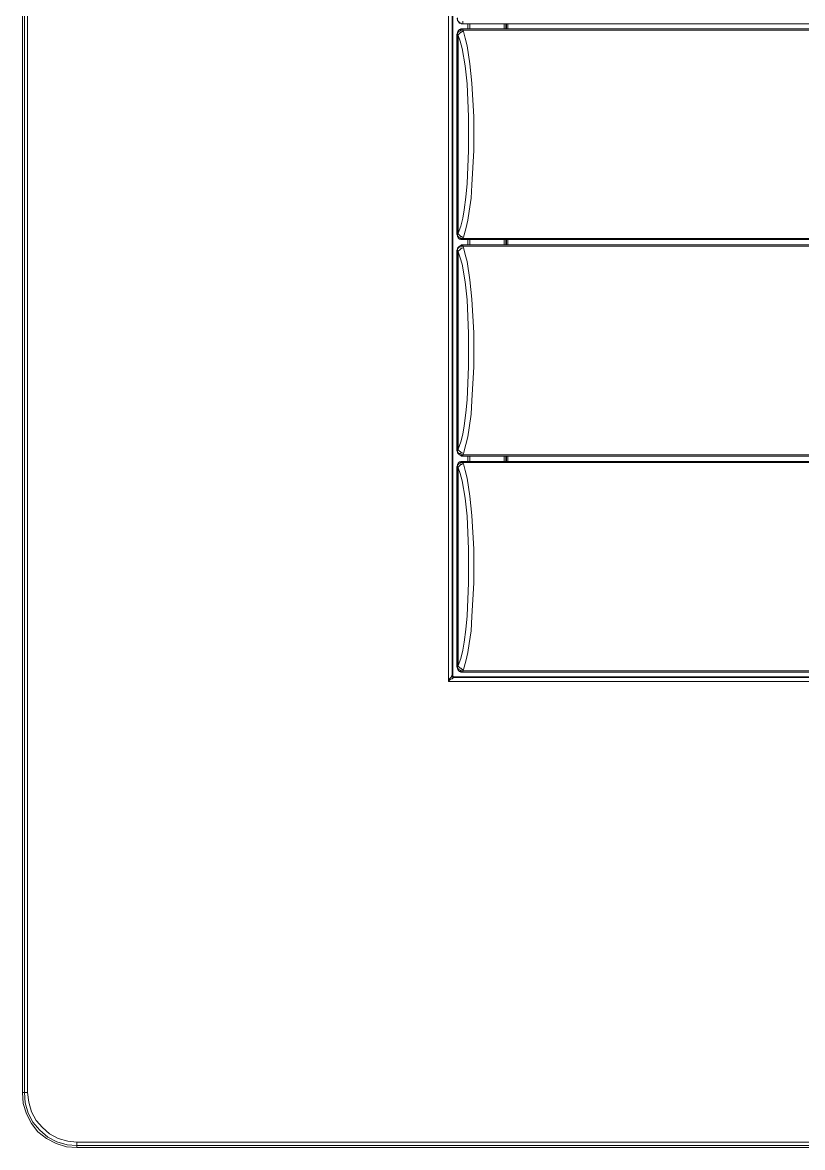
# Model space of a CAD drawing. Header units: centimetres. Extents: x -13.9 to -5.4, y -6.1 to 6.1.
# Drawn here: x -13.88 to -9.62, y -6.12 to 0.02 of the extents above; entities that cross this region are included whole.
import ezdxf

# ---------------------------------------------------------------- set-up
doc = ezdxf.new("R2010")
doc.units = ezdxf.units.CM
doc.header["$MEASUREMENT"] = 0
doc.layers.add('Camada 1', color=7, linetype='Continuous')

msp = doc.modelspace()

# ---------------------------------------------------------------- linework, layer by layer
at = {"layer": 'Camada 1', "color": 251, "lineweight": 9}
for points in [[(-13.87744, 5.81992), (-13.87744, 5.81992), (-13.87744, -5.82269), (-13.87744, -5.82269)], [(-13.86685, -5.82269), (-13.86685, -5.82269), (-13.86685, 5.81992), (-13.86685, 5.81992)], [(-13.84921, 5.81992), (-13.84921, 5.81992), (-13.84921, -5.82269), (-13.84921, -5.82269)], [(-11.55174, -3.57815), (-11.55174, -3.57815), (-11.55174, 3.57187), (-11.55174, 3.57187)], [(-11.53057, 3.54364), (-11.53057, 3.54364), (-11.53057, -3.54639), (-11.53057, -3.54639)], [(-11.52703, -3.54286), (-11.52703, -3.54286), (-11.52703, 3.54011), (-11.52703, 3.54011)], [(-7.76216, 0.01097), (-7.76216, 0.01097), (-11.47338, 0.01097), (-11.47338, 0.01097)], [(-11.47338, 0.01097), (-11.47338, 0.01097), (-11.47338, 0.01097), (-11.47338, 0.01097)], [(-11.47338, 0.01097), (-11.47338, 0.01097), (-7.76216, 0.01097), (-7.76216, 0.01097)], [(-11.44516, -0.01726), (-11.44516, -0.01726), (-11.44516, 0.01097), (-11.44516, 0.01097)], [(-11.43457, 0.01097), (-11.43457, 0.01097), (-11.43457, -0.01726), (-11.43457, -0.01726)], [(-11.43457, 0.01097), (-11.43457, 0.01097), (-11.43457, -0.01726), (-11.43457, -0.01726)], [(-11.2476, -0.01726), (-11.2476, -0.01726), (-11.2476, 0.01097), (-11.2476, 0.01097)], [(-11.23702, 0.01097), (-11.23702, 0.01097), (-11.23702, -0.01726), (-11.23702, -0.01726)], [(-11.23349, -0.01726), (-11.23349, -0.01726), (-11.23349, 0.01097), (-11.23349, 0.01097)], [(-11.22644, 0.01097), (-11.22644, 0.01097), (-11.22644, -0.01726), (-11.22644, -0.01726)], [(-11.5016, -0.04548), (-11.5016, -0.04548), (-11.50513, -0.04548), (-11.50513, -0.04548)], [(-11.50513, -0.04548), (-11.50513, -0.04548), (-11.50513, -1.13909), (-11.50513, -1.13909)], [(-11.49807, -0.05253), (-11.49807, -0.05253), (-11.5016, -0.04548), (-11.5016, -0.04548)], [(-11.5016, -0.04548), (-11.5016, -0.04548), (-11.5016, -0.04548), (-11.5016, -0.04548)], [(-11.5016, -1.13909), (-11.5016, -1.13909), (-11.5016, -0.04548), (-11.5016, -0.04548)], [(-11.49807, -0.05253), (-11.49807, -0.05253), (-11.49807, -1.13203), (-11.49807, -1.13203)], [(-11.47338, -0.01726), (-11.47338, -0.01726), (-7.76216, -0.01726), (-7.76216, -0.01726)], [(-11.47338, -0.01726), (-11.47338, -0.01726), (-11.47338, -0.01726), (-11.47338, -0.01726)], [(-11.47338, -0.01726), (-11.47338, -0.01726), (-11.47338, -0.01726), (-11.47338, -0.01726)], [(-7.76216, -0.01726), (-7.76216, -0.01726), (-11.47338, -0.01726), (-11.47338, -0.01726)], [(-11.47338, -0.02431), (-11.47338, -0.02431), (-11.46985, -0.03137), (-11.46985, -0.03137)], [(-7.76216, -0.02431), (-7.76216, -0.02431), (-11.47338, -0.02431), (-11.47338, -0.02431)], [(-11.50513, -1.13909), (-11.50513, -1.13909), (-11.5016, -1.13909), (-11.5016, -1.13909)], [(-11.5016, -1.13909), (-11.5016, -1.13909), (-11.49807, -1.13203), (-11.49807, -1.13203)], [(-11.5016, -1.13909), (-11.5016, -1.13909), (-11.5016, -1.13909), (-11.5016, -1.13909)], [(-11.46985, -1.1532), (-11.46985, -1.1532), (-11.47338, -1.16026), (-11.47338, -1.16026)], [(-11.47338, -1.16026), (-11.47338, -1.16026), (-7.76216, -1.16026), (-7.76216, -1.16026)], [(-11.5016, -1.22729), (-11.5016, -1.22729), (-11.50513, -1.22729), (-11.50513, -1.22729)], [(-11.50513, -1.22729), (-11.50513, -1.22729), (-11.50513, -2.31737), (-11.50513, -2.31737)], [(-11.49807, -1.23434), (-11.49807, -1.23434), (-11.5016, -1.22729), (-11.5016, -1.22729)], [(-11.5016, -1.22729), (-11.5016, -1.22729), (-11.5016, -1.22729), (-11.5016, -1.22729)], [(-11.5016, -2.31737), (-11.5016, -2.31737), (-11.5016, -1.22729), (-11.5016, -1.22729)], [(-7.76216, -1.16731), (-7.76216, -1.16731), (-11.47338, -1.16731), (-11.47338, -1.16731)], [(-11.47338, -1.16731), (-11.47338, -1.16731), (-11.47338, -1.16731), (-11.47338, -1.16731)], [(-11.47338, -1.16731), (-11.47338, -1.16731), (-7.76216, -1.16731), (-7.76216, -1.16731)], [(-11.47338, -1.16731), (-11.47338, -1.16731), (-11.47338, -1.16731), (-11.47338, -1.16731)], [(-11.47338, -1.19554), (-11.47338, -1.19554), (-7.76216, -1.19554), (-7.76216, -1.19554)], [(-11.47338, -1.19554), (-11.47338, -1.19554), (-11.47338, -1.19554), (-11.47338, -1.19554)], [(-11.47338, -1.19554), (-11.47338, -1.19554), (-11.47338, -1.19554), (-11.47338, -1.19554)], [(-7.76216, -1.19554), (-7.76216, -1.19554), (-11.47338, -1.19554), (-11.47338, -1.19554)], [(-11.47338, -1.20259), (-11.47338, -1.20259), (-11.46985, -1.20965), (-11.46985, -1.20965)], [(-7.76216, -1.20259), (-7.76216, -1.20259), (-11.47338, -1.20259), (-11.47338, -1.20259)], [(-11.44516, -1.19554), (-11.44516, -1.19554), (-11.44516, -1.16731), (-11.44516, -1.16731)], [(-11.43457, -1.16731), (-11.43457, -1.16731), (-11.43457, -1.19554), (-11.43457, -1.19554)], [(-11.43457, -1.16731), (-11.43457, -1.16731), (-11.43457, -1.19554), (-11.43457, -1.19554)], [(-11.2476, -1.19554), (-11.2476, -1.19554), (-11.2476, -1.16731), (-11.2476, -1.16731)], [(-11.23702, -1.16731), (-11.23702, -1.16731), (-11.23702, -1.19554), (-11.23702, -1.19554)], [(-11.23349, -1.19554), (-11.23349, -1.19554), (-11.23349, -1.16731), (-11.23349, -1.16731)], [(-11.22644, -1.16731), (-11.22644, -1.16731), (-11.22644, -1.19554), (-11.22644, -1.19554)], [(-11.49807, -1.23434), (-11.49807, -1.23434), (-11.49807, -2.31031), (-11.49807, -2.31031)], [(-11.50513, -2.31737), (-11.50513, -2.31737), (-11.5016, -2.31737), (-11.5016, -2.31737)], [(-11.5016, -2.31737), (-11.5016, -2.31737), (-11.49807, -2.31031), (-11.49807, -2.31031)], [(-11.5016, -2.31737), (-11.5016, -2.31737), (-11.5016, -2.31737), (-11.5016, -2.31737)], [(-11.46985, -2.33501), (-11.46985, -2.33501), (-11.47338, -2.34206), (-11.47338, -2.34206)], [(-11.47338, -2.34206), (-11.47338, -2.34206), (-7.76216, -2.34206), (-7.76216, -2.34206)], [(-7.76216, -2.34912), (-7.76216, -2.34912), (-11.47338, -2.34912), (-11.47338, -2.34912)], [(-11.47338, -2.34912), (-11.47338, -2.34912), (-11.47338, -2.34912), (-11.47338, -2.34912)], [(-11.47338, -2.34912), (-11.47338, -2.34912), (-7.76216, -2.34912), (-7.76216, -2.34912)], [(-11.47338, -2.34912), (-11.47338, -2.34912), (-11.47338, -2.34912), (-11.47338, -2.34912)], [(-11.47338, -2.37734), (-11.47338, -2.37734), (-7.76216, -2.37734), (-7.76216, -2.37734)], [(-11.47338, -2.37734), (-11.47338, -2.37734), (-11.47338, -2.37734), (-11.47338, -2.37734)], [(-11.47338, -2.37734), (-11.47338, -2.37734), (-11.47338, -2.37734), (-11.47338, -2.37734)], [(-7.76216, -2.37734), (-7.76216, -2.37734), (-11.47338, -2.37734), (-11.47338, -2.37734)], [(-11.47338, -2.3844), (-11.47338, -2.3844), (-11.46985, -2.39145), (-11.46985, -2.39145)], [(-7.76216, -2.3844), (-7.76216, -2.3844), (-11.47338, -2.3844), (-11.47338, -2.3844)], [(-11.44516, -2.37734), (-11.44516, -2.37734), (-11.44516, -2.34912), (-11.44516, -2.34912)], [(-11.43457, -2.34912), (-11.43457, -2.34912), (-11.43457, -2.37734), (-11.43457, -2.37734)], [(-11.43457, -2.34912), (-11.43457, -2.34912), (-11.43457, -2.37734), (-11.43457, -2.37734)], [(-11.2476, -2.37734), (-11.2476, -2.37734), (-11.2476, -2.34912), (-11.2476, -2.34912)], [(-11.23702, -2.34912), (-11.23702, -2.34912), (-11.23702, -2.37734), (-11.23702, -2.37734)], [(-11.23349, -2.37734), (-11.23349, -2.37734), (-11.23349, -2.34912), (-11.23349, -2.34912)], [(-11.22644, -2.34912), (-11.22644, -2.34912), (-11.22644, -2.37734), (-11.22644, -2.37734)], [(-11.5016, -2.40556), (-11.5016, -2.40556), (-11.50513, -2.40556), (-11.50513, -2.40556)], [(-11.50513, -2.40556), (-11.50513, -2.40556), (-11.50513, -3.49917), (-11.50513, -3.49917)], [(-11.49807, -2.41262), (-11.49807, -2.41262), (-11.5016, -2.40556), (-11.5016, -2.40556)], [(-11.5016, -2.40556), (-11.5016, -2.40556), (-11.5016, -2.40556), (-11.5016, -2.40556)], [(-11.5016, -3.49917), (-11.5016, -3.49917), (-11.5016, -2.40556), (-11.5016, -2.40556)], [(-11.49807, -2.41262), (-11.49807, -2.41262), (-11.49807, -3.49212), (-11.49807, -3.49212)], [(-11.50513, -3.49917), (-11.50513, -3.49917), (-11.5016, -3.49917), (-11.5016, -3.49917)], [(-11.5016, -3.49917), (-11.5016, -3.49917), (-11.49807, -3.49212), (-11.49807, -3.49212)], [(-11.5016, -3.49917), (-11.5016, -3.49917), (-11.5016, -3.49917), (-11.5016, -3.49917)], [(-11.53057, -3.54639), (-11.53057, -3.54639), (-11.52703, -3.54286), (-11.52703, -3.54286)], [(-11.51998, -3.55346), (-11.51998, -3.55346), (-11.51998, -3.55698), (-11.51998, -3.55698)], [(-7.71557, -3.55346), (-7.71557, -3.55346), (-11.51998, -3.55346), (-11.51998, -3.55346)], [(-11.51998, -3.55698), (-11.51998, -3.55698), (-7.71557, -3.55698), (-7.71557, -3.55698)], [(-11.46985, -3.51328), (-11.46985, -3.51328), (-11.47338, -3.52033), (-11.47338, -3.52033)], [(-11.47338, -3.52033), (-11.47338, -3.52033), (-7.76216, -3.52033), (-7.76216, -3.52033)], [(-7.76216, -3.52739), (-7.76216, -3.52739), (-11.47338, -3.52739), (-11.47338, -3.52739)], [(-11.47338, -3.52739), (-11.47338, -3.52739), (-11.47338, -3.52739), (-11.47338, -3.52739)], [(-11.47338, -3.52739), (-11.47338, -3.52739), (-7.76216, -3.52739), (-7.76216, -3.52739)], [(-11.47338, -3.52739), (-11.47338, -3.52739), (-11.47338, -3.52739), (-11.47338, -3.52739)], [(-7.68381, -3.57815), (-7.68381, -3.57815), (-11.55174, -3.57815), (-11.55174, -3.57815)], [(-13.86685, -5.82269), (-13.86685, -5.82269), (-13.87744, -5.82269), (-13.87744, -5.82269)], [(-13.58099, -6.09443), (-13.58099, -6.09443), (-5.65808, -6.09443), (-5.65808, -6.09443)], [(-5.65808, -6.11208), (-5.65808, -6.11208), (-13.58099, -6.11208), (-13.58099, -6.11208)], [(-13.58099, -6.11208), (-13.58099, -6.11208), (-13.58099, -6.12266), (-13.58099, -6.12266)], [(-13.58099, -6.12266), (-13.58099, -6.12266), (-5.65808, -6.12266), (-5.65808, -6.12266)]]:
    msp.add_open_spline(points, degree=3, dxfattribs=at)
for points, knots in [([(-11.47338, 0.01097), (-11.47338, 0.01097), (-11.48043, 0.01097), (-11.48043, 0.01097), (-11.48043, 0.01097), (-11.48396, 0.01449), (-11.48396, 0.01449), (-11.48396, 0.01449), (-11.49102, 0.01449), (-11.49102, 0.01449), (-11.49102, 0.01449), (-11.49455, 0.01802), (-11.49455, 0.01802), (-11.49455, 0.01802), (-11.49807, 0.02508), (-11.49807, 0.02508), (-11.49807, 0.02508), (-11.5016, 0.0286), (-11.5016, 0.0286), (-11.5016, 0.0286), (-11.5016, 0.03566), (-11.5016, 0.03566), (-11.5016, 0.03566), (-11.50513, 0.03919), (-11.50513, 0.03919)], [0, 0, 0, 0, 0.125, 0.125, 0.125, 0.25, 0.25, 0.25, 0.375, 0.375, 0.375, 0.5, 0.5, 0.5, 0.625, 0.625, 0.625, 0.75, 0.75, 0.75, 0.875, 0.875, 0.875, 1, 1, 1, 1]), ([(-11.47338, 0.01097), (-11.47338, 0.01097), (-11.48043, 0.01097), (-11.48043, 0.01097), (-11.48043, 0.01097), (-11.48396, 0.01449), (-11.48396, 0.01449), (-11.48396, 0.01449), (-11.49102, 0.01802), (-11.49102, 0.01802), (-11.49102, 0.01802), (-11.49455, 0.02155), (-11.49455, 0.02155), (-11.49455, 0.02155), (-11.49807, 0.02508), (-11.49807, 0.02508), (-11.49807, 0.02508), (-11.5016, 0.0286), (-11.5016, 0.0286), (-11.5016, 0.0286), (-11.5016, 0.03566), (-11.5016, 0.03566), (-11.5016, 0.03566), (-11.5016, 0.04272), (-11.5016, 0.04272)], [0, 0, 0, 0, 0.125, 0.125, 0.125, 0.25, 0.25, 0.25, 0.375, 0.375, 0.375, 0.5, 0.5, 0.5, 0.625, 0.625, 0.625, 0.75, 0.75, 0.75, 0.875, 0.875, 0.875, 1, 1, 1, 1]), ([(-11.47338, 0.02508), (-11.47338, 0.02508), (-11.47338, 0.02155), (-11.47338, 0.02155), (-11.47338, 0.02155), (-11.47338, 0.01802), (-11.47338, 0.01802), (-11.47338, 0.01802), (-11.47338, 0.01449), (-11.47338, 0.01449), (-11.47338, 0.01449), (-11.47338, 0.01097), (-11.47338, 0.01097)], [0, 0, 0, 0, 0.25, 0.25, 0.25, 0.5, 0.5, 0.5, 0.75, 0.75, 0.75, 1, 1, 1, 1]), ([(-11.47338, -0.01726), (-11.47338, -0.01726), (-11.48043, -0.01726), (-11.48043, -0.01726), (-11.48043, -0.01726), (-11.48396, -0.01726), (-11.48396, -0.01726), (-11.48396, -0.01726), (-11.49102, -0.02079), (-11.49102, -0.02079), (-11.49102, -0.02079), (-11.49455, -0.02431), (-11.49455, -0.02431), (-11.49455, -0.02431), (-11.49807, -0.02784), (-11.49807, -0.02784), (-11.49807, -0.02784), (-11.5016, -0.0349), (-11.5016, -0.0349), (-11.5016, -0.0349), (-11.5016, -0.03842), (-11.5016, -0.03842), (-11.5016, -0.03842), (-11.50513, -0.04548), (-11.50513, -0.04548)], [0, 0, 0, 0, 0.125, 0.125, 0.125, 0.25, 0.25, 0.25, 0.375, 0.375, 0.375, 0.5, 0.5, 0.5, 0.625, 0.625, 0.625, 0.75, 0.75, 0.75, 0.875, 0.875, 0.875, 1, 1, 1, 1]), ([(-11.47338, -0.01726), (-11.47338, -0.01726), (-11.47691, -0.01726), (-11.47691, -0.01726), (-11.47691, -0.01726), (-11.48396, -0.02079), (-11.48396, -0.02079), (-11.48396, -0.02079), (-11.49102, -0.02079), (-11.49102, -0.02079), (-11.49102, -0.02079), (-11.49455, -0.02431), (-11.49455, -0.02431), (-11.49455, -0.02431), (-11.49807, -0.03137), (-11.49807, -0.03137), (-11.49807, -0.03137), (-11.5016, -0.0349), (-11.5016, -0.0349), (-11.5016, -0.0349), (-11.5016, -0.04195), (-11.5016, -0.04195), (-11.5016, -0.04195), (-11.5016, -0.04548), (-11.5016, -0.04548)], [0, 0, 0, 0, 0.125, 0.125, 0.125, 0.25, 0.25, 0.25, 0.375, 0.375, 0.375, 0.5, 0.5, 0.5, 0.625, 0.625, 0.625, 0.75, 0.75, 0.75, 0.875, 0.875, 0.875, 1, 1, 1, 1]), ([(-11.47338, -0.01726), (-11.47338, -0.01726), (-11.48043, -0.01726), (-11.48043, -0.01726), (-11.48043, -0.01726), (-11.48396, -0.02079), (-11.48396, -0.02079), (-11.48396, -0.02079), (-11.49102, -0.02079), (-11.49102, -0.02079), (-11.49102, -0.02079), (-11.49455, -0.02431), (-11.49455, -0.02431), (-11.49455, -0.02431), (-11.49807, -0.03137), (-11.49807, -0.03137), (-11.49807, -0.03137), (-11.5016, -0.0349), (-11.5016, -0.0349), (-11.5016, -0.0349), (-11.5016, -0.04195), (-11.5016, -0.04195), (-11.5016, -0.04195), (-11.5016, -0.04548), (-11.5016, -0.04548)], [0, 0, 0, 0, 0.125, 0.125, 0.125, 0.25, 0.25, 0.25, 0.375, 0.375, 0.375, 0.5, 0.5, 0.5, 0.625, 0.625, 0.625, 0.75, 0.75, 0.75, 0.875, 0.875, 0.875, 1, 1, 1, 1]), ([(-11.47338, -0.02431), (-11.47338, -0.02431), (-11.47691, -0.02431), (-11.47691, -0.02431), (-11.47691, -0.02431), (-11.48396, -0.02431), (-11.48396, -0.02431), (-11.48396, -0.02431), (-11.48749, -0.02784), (-11.48749, -0.02784), (-11.48749, -0.02784), (-11.49455, -0.03137), (-11.49455, -0.03137), (-11.49455, -0.03137), (-11.49807, -0.0349), (-11.49807, -0.0349), (-11.49807, -0.0349), (-11.5016, -0.03842), (-11.5016, -0.03842), (-11.5016, -0.03842), (-11.5016, -0.04195), (-11.5016, -0.04195), (-11.5016, -0.04195), (-11.5016, -0.04548), (-11.5016, -0.04548)], [0, 0, 0, 0, 0.125, 0.125, 0.125, 0.25, 0.25, 0.25, 0.375, 0.375, 0.375, 0.5, 0.5, 0.5, 0.625, 0.625, 0.625, 0.75, 0.75, 0.75, 0.875, 0.875, 0.875, 1, 1, 1, 1]), ([(-11.46985, -0.03137), (-11.46985, -0.03137), (-11.47691, -0.03137), (-11.47691, -0.03137), (-11.47691, -0.03137), (-11.48043, -0.0349), (-11.48043, -0.0349), (-11.48043, -0.0349), (-11.48396, -0.0349), (-11.48396, -0.0349), (-11.48396, -0.0349), (-11.48749, -0.03842), (-11.48749, -0.03842), (-11.48749, -0.03842), (-11.49102, -0.04195), (-11.49102, -0.04195), (-11.49102, -0.04195), (-11.49455, -0.04548), (-11.49455, -0.04548), (-11.49455, -0.04548), (-11.49807, -0.04901), (-11.49807, -0.04901), (-11.49807, -0.04901), (-11.49807, -0.05253), (-11.49807, -0.05253)], [0, 0, 0, 0, 0.125, 0.125, 0.125, 0.25, 0.25, 0.25, 0.375, 0.375, 0.375, 0.5, 0.5, 0.5, 0.625, 0.625, 0.625, 0.75, 0.75, 0.75, 0.875, 0.875, 0.875, 1, 1, 1, 1]), ([(-11.49807, -1.13203), (-11.49807, -1.13203), (-11.48396, -1.09323), (-11.48396, -1.09323), (-11.48396, -1.09323), (-11.47338, -1.0509), (-11.47338, -1.0509), (-11.47338, -1.0509), (-11.46632, -1.00503), (-11.46632, -1.00503), (-11.46632, -1.00503), (-11.45574, -0.93448), (-11.45574, -0.93448), (-11.45574, -0.93448), (-11.44869, -0.8604), (-11.44869, -0.8604), (-11.44869, -0.8604), (-11.44163, -0.68048), (-11.44163, -0.68048), (-11.44163, -0.68048), (-11.44163, -0.49704), (-11.44163, -0.49704), (-11.44163, -0.49704), (-11.44869, -0.31712), (-11.44869, -0.31712), (-11.44869, -0.31712), (-11.45927, -0.21834), (-11.45927, -0.21834), (-11.45927, -0.21834), (-11.47691, -0.12309), (-11.47691, -0.12309), (-11.47691, -0.12309), (-11.48749, -0.08429), (-11.48749, -0.08429), (-11.48749, -0.08429), (-11.49807, -0.05253), (-11.49807, -0.05253)], [0, 0, 0, 0, 0.0833333, 0.0833333, 0.0833333, 0.1666667, 0.1666667, 0.1666667, 0.25, 0.25, 0.25, 0.3333333, 0.3333333, 0.3333333, 0.4166667, 0.4166667, 0.4166667, 0.5, 0.5, 0.5, 0.5833333, 0.5833333, 0.5833333, 0.6666667, 0.6666667, 0.6666667, 0.75, 0.75, 0.75, 0.8333333, 0.8333333, 0.8333333, 0.9166667, 0.9166667, 0.9166667, 1, 1, 1, 1]), ([(-11.47338, -0.01726), (-11.47338, -0.01726), (-11.47338, -0.01726), (-11.47338, -0.01726), (-11.47338, -0.01726), (-11.47338, -0.02079), (-11.47338, -0.02079), (-11.47338, -0.02079), (-11.47338, -0.02431), (-11.47338, -0.02431)], [0, 0, 0, 0, 0.3333333, 0.3333333, 0.3333333, 0.6666667, 0.6666667, 0.6666667, 1, 1, 1, 1]), ([(-11.46985, -0.03137), (-11.46985, -0.03137), (-11.45927, -0.06665), (-11.45927, -0.06665), (-11.45927, -0.06665), (-11.44869, -0.10898), (-11.44869, -0.10898), (-11.44869, -0.10898), (-11.43457, -0.20776), (-11.43457, -0.20776), (-11.43457, -0.20776), (-11.42399, -0.31359), (-11.42399, -0.31359), (-11.42399, -0.31359), (-11.41341, -0.49704), (-11.41341, -0.49704), (-11.41341, -0.49704), (-11.41341, -0.68048), (-11.41341, -0.68048), (-11.41341, -0.68048), (-11.42399, -0.86745), (-11.42399, -0.86745), (-11.42399, -0.86745), (-11.42752, -0.94153), (-11.42752, -0.94153), (-11.42752, -0.94153), (-11.4381, -1.01209), (-11.4381, -1.01209), (-11.4381, -1.01209), (-11.44516, -1.06148), (-11.44516, -1.06148), (-11.44516, -1.06148), (-11.45574, -1.10734), (-11.45574, -1.10734), (-11.45574, -1.10734), (-11.46985, -1.1532), (-11.46985, -1.1532)], [0, 0, 0, 0, 0.0833333, 0.0833333, 0.0833333, 0.1666667, 0.1666667, 0.1666667, 0.25, 0.25, 0.25, 0.3333333, 0.3333333, 0.3333333, 0.4166667, 0.4166667, 0.4166667, 0.5, 0.5, 0.5, 0.5833333, 0.5833333, 0.5833333, 0.6666667, 0.6666667, 0.6666667, 0.75, 0.75, 0.75, 0.8333333, 0.8333333, 0.8333333, 0.9166667, 0.9166667, 0.9166667, 1, 1, 1, 1]), ([(-11.50513, -1.13909), (-11.50513, -1.13909), (-11.5016, -1.14615), (-11.5016, -1.14615), (-11.5016, -1.14615), (-11.5016, -1.14967), (-11.5016, -1.14967), (-11.5016, -1.14967), (-11.49807, -1.15673), (-11.49807, -1.15673), (-11.49807, -1.15673), (-11.49455, -1.16026), (-11.49455, -1.16026), (-11.49455, -1.16026), (-11.49102, -1.16378), (-11.49102, -1.16378), (-11.49102, -1.16378), (-11.48396, -1.16731), (-11.48396, -1.16731), (-11.48396, -1.16731), (-11.48043, -1.16731), (-11.48043, -1.16731), (-11.48043, -1.16731), (-11.47338, -1.16731), (-11.47338, -1.16731)], [0, 0, 0, 0, 0.125, 0.125, 0.125, 0.25, 0.25, 0.25, 0.375, 0.375, 0.375, 0.5, 0.5, 0.5, 0.625, 0.625, 0.625, 0.75, 0.75, 0.75, 0.875, 0.875, 0.875, 1, 1, 1, 1]), ([(-11.47338, -1.16026), (-11.47338, -1.16026), (-11.47691, -1.16026), (-11.47691, -1.16026), (-11.47691, -1.16026), (-11.48396, -1.16026), (-11.48396, -1.16026), (-11.48396, -1.16026), (-11.48749, -1.15673), (-11.48749, -1.15673), (-11.48749, -1.15673), (-11.49455, -1.1532), (-11.49455, -1.1532), (-11.49455, -1.1532), (-11.49807, -1.14967), (-11.49807, -1.14967), (-11.49807, -1.14967), (-11.5016, -1.14615), (-11.5016, -1.14615), (-11.5016, -1.14615), (-11.5016, -1.14262), (-11.5016, -1.14262), (-11.5016, -1.14262), (-11.5016, -1.13909), (-11.5016, -1.13909)], [0, 0, 0, 0, 0.125, 0.125, 0.125, 0.25, 0.25, 0.25, 0.375, 0.375, 0.375, 0.5, 0.5, 0.5, 0.625, 0.625, 0.625, 0.75, 0.75, 0.75, 0.875, 0.875, 0.875, 1, 1, 1, 1]), ([(-11.47338, -1.16731), (-11.47338, -1.16731), (-11.47691, -1.16731), (-11.47691, -1.16731), (-11.47691, -1.16731), (-11.48396, -1.16378), (-11.48396, -1.16378), (-11.48396, -1.16378), (-11.49102, -1.16378), (-11.49102, -1.16378), (-11.49102, -1.16378), (-11.49455, -1.16026), (-11.49455, -1.16026), (-11.49455, -1.16026), (-11.49807, -1.1532), (-11.49807, -1.1532), (-11.49807, -1.1532), (-11.5016, -1.14967), (-11.5016, -1.14967), (-11.5016, -1.14967), (-11.5016, -1.14262), (-11.5016, -1.14262), (-11.5016, -1.14262), (-11.5016, -1.13909), (-11.5016, -1.13909)], [0, 0, 0, 0, 0.125, 0.125, 0.125, 0.25, 0.25, 0.25, 0.375, 0.375, 0.375, 0.5, 0.5, 0.5, 0.625, 0.625, 0.625, 0.75, 0.75, 0.75, 0.875, 0.875, 0.875, 1, 1, 1, 1]), ([(-11.47338, -1.16731), (-11.47338, -1.16731), (-11.48043, -1.16731), (-11.48043, -1.16731), (-11.48043, -1.16731), (-11.48396, -1.16378), (-11.48396, -1.16378), (-11.48396, -1.16378), (-11.49102, -1.16378), (-11.49102, -1.16378), (-11.49102, -1.16378), (-11.49455, -1.16026), (-11.49455, -1.16026), (-11.49455, -1.16026), (-11.49807, -1.1532), (-11.49807, -1.1532), (-11.49807, -1.1532), (-11.5016, -1.14967), (-11.5016, -1.14967), (-11.5016, -1.14967), (-11.5016, -1.14262), (-11.5016, -1.14262), (-11.5016, -1.14262), (-11.5016, -1.13909), (-11.5016, -1.13909)], [0, 0, 0, 0, 0.125, 0.125, 0.125, 0.25, 0.25, 0.25, 0.375, 0.375, 0.375, 0.5, 0.5, 0.5, 0.625, 0.625, 0.625, 0.75, 0.75, 0.75, 0.875, 0.875, 0.875, 1, 1, 1, 1]), ([(-11.46985, -1.1532), (-11.46985, -1.1532), (-11.47691, -1.1532), (-11.47691, -1.1532), (-11.47691, -1.1532), (-11.48043, -1.14967), (-11.48043, -1.14967), (-11.48043, -1.14967), (-11.48396, -1.14967), (-11.48396, -1.14967), (-11.48396, -1.14967), (-11.48749, -1.14615), (-11.48749, -1.14615), (-11.48749, -1.14615), (-11.49102, -1.14262), (-11.49102, -1.14262), (-11.49102, -1.14262), (-11.49455, -1.13909), (-11.49455, -1.13909), (-11.49455, -1.13909), (-11.49807, -1.13556), (-11.49807, -1.13556), (-11.49807, -1.13556), (-11.49807, -1.13203), (-11.49807, -1.13203)], [0, 0, 0, 0, 0.125, 0.125, 0.125, 0.25, 0.25, 0.25, 0.375, 0.375, 0.375, 0.5, 0.5, 0.5, 0.625, 0.625, 0.625, 0.75, 0.75, 0.75, 0.875, 0.875, 0.875, 1, 1, 1, 1]), ([(-11.47338, -1.16026), (-11.47338, -1.16026), (-11.47338, -1.16378), (-11.47338, -1.16378), (-11.47338, -1.16378), (-11.47338, -1.16731), (-11.47338, -1.16731)], [0, 0, 0, 0, 0.5, 0.5, 0.5, 1, 1, 1, 1]), ([(-11.47338, -1.19554), (-11.47338, -1.19554), (-11.48043, -1.19554), (-11.48043, -1.19554), (-11.48043, -1.19554), (-11.48396, -1.19906), (-11.48396, -1.19906), (-11.48396, -1.19906), (-11.49102, -1.20259), (-11.49102, -1.20259), (-11.49102, -1.20259), (-11.49455, -1.20612), (-11.49455, -1.20612), (-11.49455, -1.20612), (-11.49807, -1.20965), (-11.49807, -1.20965), (-11.49807, -1.20965), (-11.5016, -1.21317), (-11.5016, -1.21317), (-11.5016, -1.21317), (-11.5016, -1.22023), (-11.5016, -1.22023), (-11.5016, -1.22023), (-11.50513, -1.22729), (-11.50513, -1.22729)], [0, 0, 0, 0, 0.125, 0.125, 0.125, 0.25, 0.25, 0.25, 0.375, 0.375, 0.375, 0.5, 0.5, 0.5, 0.625, 0.625, 0.625, 0.75, 0.75, 0.75, 0.875, 0.875, 0.875, 1, 1, 1, 1]), ([(-11.47338, -1.19554), (-11.47338, -1.19554), (-11.47691, -1.19906), (-11.47691, -1.19906), (-11.47691, -1.19906), (-11.48396, -1.19906), (-11.48396, -1.19906), (-11.48396, -1.19906), (-11.49102, -1.20259), (-11.49102, -1.20259), (-11.49102, -1.20259), (-11.49455, -1.20612), (-11.49455, -1.20612), (-11.49455, -1.20612), (-11.49807, -1.20965), (-11.49807, -1.20965), (-11.49807, -1.20965), (-11.5016, -1.2167), (-11.5016, -1.2167), (-11.5016, -1.2167), (-11.5016, -1.22023), (-11.5016, -1.22023), (-11.5016, -1.22023), (-11.5016, -1.22729), (-11.5016, -1.22729)], [0, 0, 0, 0, 0.125, 0.125, 0.125, 0.25, 0.25, 0.25, 0.375, 0.375, 0.375, 0.5, 0.5, 0.5, 0.625, 0.625, 0.625, 0.75, 0.75, 0.75, 0.875, 0.875, 0.875, 1, 1, 1, 1]), ([(-11.47338, -1.19554), (-11.47338, -1.19554), (-11.48043, -1.19906), (-11.48043, -1.19906), (-11.48043, -1.19906), (-11.48396, -1.19906), (-11.48396, -1.19906), (-11.48396, -1.19906), (-11.49102, -1.20259), (-11.49102, -1.20259), (-11.49102, -1.20259), (-11.49455, -1.20612), (-11.49455, -1.20612), (-11.49455, -1.20612), (-11.49807, -1.20965), (-11.49807, -1.20965), (-11.49807, -1.20965), (-11.5016, -1.2167), (-11.5016, -1.2167), (-11.5016, -1.2167), (-11.5016, -1.22023), (-11.5016, -1.22023), (-11.5016, -1.22023), (-11.5016, -1.22729), (-11.5016, -1.22729)], [0, 0, 0, 0, 0.125, 0.125, 0.125, 0.25, 0.25, 0.25, 0.375, 0.375, 0.375, 0.5, 0.5, 0.5, 0.625, 0.625, 0.625, 0.75, 0.75, 0.75, 0.875, 0.875, 0.875, 1, 1, 1, 1]), ([(-11.47338, -1.20259), (-11.47338, -1.20259), (-11.47691, -1.20259), (-11.47691, -1.20259), (-11.47691, -1.20259), (-11.48396, -1.20612), (-11.48396, -1.20612), (-11.48396, -1.20612), (-11.48749, -1.20612), (-11.48749, -1.20612), (-11.48749, -1.20612), (-11.49455, -1.20965), (-11.49455, -1.20965), (-11.49455, -1.20965), (-11.49807, -1.21317), (-11.49807, -1.21317), (-11.49807, -1.21317), (-11.5016, -1.2167), (-11.5016, -1.2167), (-11.5016, -1.2167), (-11.5016, -1.22376), (-11.5016, -1.22376), (-11.5016, -1.22376), (-11.5016, -1.22729), (-11.5016, -1.22729)], [0, 0, 0, 0, 0.125, 0.125, 0.125, 0.25, 0.25, 0.25, 0.375, 0.375, 0.375, 0.5, 0.5, 0.5, 0.625, 0.625, 0.625, 0.75, 0.75, 0.75, 0.875, 0.875, 0.875, 1, 1, 1, 1]), ([(-11.46985, -1.20965), (-11.46985, -1.20965), (-11.47691, -1.21317), (-11.47691, -1.21317), (-11.47691, -1.21317), (-11.48043, -1.21317), (-11.48043, -1.21317), (-11.48043, -1.21317), (-11.48396, -1.2167), (-11.48396, -1.2167), (-11.48396, -1.2167), (-11.48749, -1.22023), (-11.48749, -1.22023), (-11.48749, -1.22023), (-11.49102, -1.22376), (-11.49102, -1.22376), (-11.49102, -1.22376), (-11.49455, -1.22729), (-11.49455, -1.22729), (-11.49455, -1.22729), (-11.49807, -1.23081), (-11.49807, -1.23081), (-11.49807, -1.23081), (-11.49807, -1.23434), (-11.49807, -1.23434)], [0, 0, 0, 0, 0.125, 0.125, 0.125, 0.25, 0.25, 0.25, 0.375, 0.375, 0.375, 0.5, 0.5, 0.5, 0.625, 0.625, 0.625, 0.75, 0.75, 0.75, 0.875, 0.875, 0.875, 1, 1, 1, 1]), ([(-11.47338, -1.19554), (-11.47338, -1.19554), (-11.47338, -1.19554), (-11.47338, -1.19554), (-11.47338, -1.19554), (-11.47338, -1.19906), (-11.47338, -1.19906), (-11.47338, -1.19906), (-11.47338, -1.20259), (-11.47338, -1.20259)], [0, 0, 0, 0, 0.3333333, 0.3333333, 0.3333333, 0.6666667, 0.6666667, 0.6666667, 1, 1, 1, 1]), ([(-11.46985, -1.20965), (-11.46985, -1.20965), (-11.45927, -1.24845), (-11.45927, -1.24845), (-11.45927, -1.24845), (-11.44869, -1.28726), (-11.44869, -1.28726), (-11.44869, -1.28726), (-11.43457, -1.38604), (-11.43457, -1.38604), (-11.43457, -1.38604), (-11.42399, -1.49187), (-11.42399, -1.49187), (-11.42399, -1.49187), (-11.41341, -1.67531), (-11.41341, -1.67531), (-11.41341, -1.67531), (-11.41341, -1.86229), (-11.41341, -1.86229), (-11.41341, -1.86229), (-11.42399, -2.04573), (-11.42399, -2.04573), (-11.42399, -2.04573), (-11.42752, -2.11981), (-11.42752, -2.11981), (-11.42752, -2.11981), (-11.4381, -2.1939), (-11.4381, -2.1939), (-11.4381, -2.1939), (-11.44516, -2.24328), (-11.44516, -2.24328), (-11.44516, -2.24328), (-11.45574, -2.28562), (-11.45574, -2.28562), (-11.45574, -2.28562), (-11.46985, -2.33501), (-11.46985, -2.33501)], [0, 0, 0, 0, 0.0833333, 0.0833333, 0.0833333, 0.1666667, 0.1666667, 0.1666667, 0.25, 0.25, 0.25, 0.3333333, 0.3333333, 0.3333333, 0.4166667, 0.4166667, 0.4166667, 0.5, 0.5, 0.5, 0.5833333, 0.5833333, 0.5833333, 0.6666667, 0.6666667, 0.6666667, 0.75, 0.75, 0.75, 0.8333333, 0.8333333, 0.8333333, 0.9166667, 0.9166667, 0.9166667, 1, 1, 1, 1]), ([(-11.49807, -2.31031), (-11.49807, -2.31031), (-11.48396, -2.27151), (-11.48396, -2.27151), (-11.48396, -2.27151), (-11.47338, -2.22917), (-11.47338, -2.22917), (-11.47338, -2.22917), (-11.46632, -2.18331), (-11.46632, -2.18331), (-11.46632, -2.18331), (-11.45574, -2.11276), (-11.45574, -2.11276), (-11.45574, -2.11276), (-11.44869, -2.0422), (-11.44869, -2.0422), (-11.44869, -2.0422), (-11.44163, -1.85876), (-11.44163, -1.85876), (-11.44163, -1.85876), (-11.44163, -1.67884), (-11.44163, -1.67884), (-11.44163, -1.67884), (-11.44869, -1.4954), (-11.44869, -1.4954), (-11.44869, -1.4954), (-11.45927, -1.39662), (-11.45927, -1.39662), (-11.45927, -1.39662), (-11.47691, -1.30137), (-11.47691, -1.30137), (-11.47691, -1.30137), (-11.48749, -1.26609), (-11.48749, -1.26609), (-11.48749, -1.26609), (-11.49807, -1.23434), (-11.49807, -1.23434)], [0, 0, 0, 0, 0.0833333, 0.0833333, 0.0833333, 0.1666667, 0.1666667, 0.1666667, 0.25, 0.25, 0.25, 0.3333333, 0.3333333, 0.3333333, 0.4166667, 0.4166667, 0.4166667, 0.5, 0.5, 0.5, 0.5833333, 0.5833333, 0.5833333, 0.6666667, 0.6666667, 0.6666667, 0.75, 0.75, 0.75, 0.8333333, 0.8333333, 0.8333333, 0.9166667, 0.9166667, 0.9166667, 1, 1, 1, 1]), ([(-11.50513, -2.31737), (-11.50513, -2.31737), (-11.5016, -2.32442), (-11.5016, -2.32442), (-11.5016, -2.32442), (-11.5016, -2.33148), (-11.5016, -2.33148), (-11.5016, -2.33148), (-11.49807, -2.33501), (-11.49807, -2.33501), (-11.49807, -2.33501), (-11.49455, -2.33854), (-11.49455, -2.33854), (-11.49455, -2.33854), (-11.49102, -2.34206), (-11.49102, -2.34206), (-11.49102, -2.34206), (-11.48396, -2.34559), (-11.48396, -2.34559), (-11.48396, -2.34559), (-11.48043, -2.34912), (-11.48043, -2.34912), (-11.48043, -2.34912), (-11.47338, -2.34912), (-11.47338, -2.34912)], [0, 0, 0, 0, 0.125, 0.125, 0.125, 0.25, 0.25, 0.25, 0.375, 0.375, 0.375, 0.5, 0.5, 0.5, 0.625, 0.625, 0.625, 0.75, 0.75, 0.75, 0.875, 0.875, 0.875, 1, 1, 1, 1]), ([(-11.47338, -2.34206), (-11.47338, -2.34206), (-11.47691, -2.34206), (-11.47691, -2.34206), (-11.47691, -2.34206), (-11.48396, -2.33854), (-11.48396, -2.33854), (-11.48396, -2.33854), (-11.48749, -2.33501), (-11.48749, -2.33501), (-11.48749, -2.33501), (-11.49455, -2.33501), (-11.49455, -2.33501), (-11.49455, -2.33501), (-11.49807, -2.33148), (-11.49807, -2.33148), (-11.49807, -2.33148), (-11.5016, -2.32795), (-11.5016, -2.32795), (-11.5016, -2.32795), (-11.5016, -2.3209), (-11.5016, -2.3209), (-11.5016, -2.3209), (-11.5016, -2.31737), (-11.5016, -2.31737)], [0, 0, 0, 0, 0.125, 0.125, 0.125, 0.25, 0.25, 0.25, 0.375, 0.375, 0.375, 0.5, 0.5, 0.5, 0.625, 0.625, 0.625, 0.75, 0.75, 0.75, 0.875, 0.875, 0.875, 1, 1, 1, 1]), ([(-11.47338, -2.34912), (-11.47338, -2.34912), (-11.47691, -2.34559), (-11.47691, -2.34559), (-11.47691, -2.34559), (-11.48396, -2.34559), (-11.48396, -2.34559), (-11.48396, -2.34559), (-11.49102, -2.34206), (-11.49102, -2.34206), (-11.49102, -2.34206), (-11.49455, -2.33854), (-11.49455, -2.33854), (-11.49455, -2.33854), (-11.49807, -2.33501), (-11.49807, -2.33501), (-11.49807, -2.33501), (-11.5016, -2.32795), (-11.5016, -2.32795), (-11.5016, -2.32795), (-11.5016, -2.32442), (-11.5016, -2.32442), (-11.5016, -2.32442), (-11.5016, -2.31737), (-11.5016, -2.31737)], [0, 0, 0, 0, 0.125, 0.125, 0.125, 0.25, 0.25, 0.25, 0.375, 0.375, 0.375, 0.5, 0.5, 0.5, 0.625, 0.625, 0.625, 0.75, 0.75, 0.75, 0.875, 0.875, 0.875, 1, 1, 1, 1]), ([(-11.47338, -2.34912), (-11.47338, -2.34912), (-11.48043, -2.34559), (-11.48043, -2.34559), (-11.48043, -2.34559), (-11.48396, -2.34559), (-11.48396, -2.34559), (-11.48396, -2.34559), (-11.49102, -2.34206), (-11.49102, -2.34206), (-11.49102, -2.34206), (-11.49455, -2.33854), (-11.49455, -2.33854), (-11.49455, -2.33854), (-11.49807, -2.33501), (-11.49807, -2.33501), (-11.49807, -2.33501), (-11.5016, -2.32795), (-11.5016, -2.32795), (-11.5016, -2.32795), (-11.5016, -2.32442), (-11.5016, -2.32442), (-11.5016, -2.32442), (-11.5016, -2.31737), (-11.5016, -2.31737)], [0, 0, 0, 0, 0.125, 0.125, 0.125, 0.25, 0.25, 0.25, 0.375, 0.375, 0.375, 0.5, 0.5, 0.5, 0.625, 0.625, 0.625, 0.75, 0.75, 0.75, 0.875, 0.875, 0.875, 1, 1, 1, 1]), ([(-11.46985, -2.33501), (-11.46985, -2.33501), (-11.47691, -2.33148), (-11.47691, -2.33148), (-11.47691, -2.33148), (-11.48043, -2.33148), (-11.48043, -2.33148), (-11.48043, -2.33148), (-11.48396, -2.32795), (-11.48396, -2.32795), (-11.48396, -2.32795), (-11.48749, -2.32442), (-11.48749, -2.32442), (-11.48749, -2.32442), (-11.49102, -2.3209), (-11.49102, -2.3209), (-11.49102, -2.3209), (-11.49455, -2.31737), (-11.49455, -2.31737), (-11.49455, -2.31737), (-11.49807, -2.31384), (-11.49807, -2.31384), (-11.49807, -2.31384), (-11.49807, -2.31031), (-11.49807, -2.31031)], [0, 0, 0, 0, 0.125, 0.125, 0.125, 0.25, 0.25, 0.25, 0.375, 0.375, 0.375, 0.5, 0.5, 0.5, 0.625, 0.625, 0.625, 0.75, 0.75, 0.75, 0.875, 0.875, 0.875, 1, 1, 1, 1]), ([(-11.47338, -2.37734), (-11.47338, -2.37734), (-11.48043, -2.37734), (-11.48043, -2.37734), (-11.48043, -2.37734), (-11.48396, -2.37734), (-11.48396, -2.37734), (-11.48396, -2.37734), (-11.49102, -2.38087), (-11.49102, -2.38087), (-11.49102, -2.38087), (-11.49455, -2.3844), (-11.49455, -2.3844), (-11.49455, -2.3844), (-11.49807, -2.38792), (-11.49807, -2.38792), (-11.49807, -2.38792), (-11.5016, -2.39498), (-11.5016, -2.39498), (-11.5016, -2.39498), (-11.5016, -2.39851), (-11.5016, -2.39851), (-11.5016, -2.39851), (-11.50513, -2.40556), (-11.50513, -2.40556)], [0, 0, 0, 0, 0.125, 0.125, 0.125, 0.25, 0.25, 0.25, 0.375, 0.375, 0.375, 0.5, 0.5, 0.5, 0.625, 0.625, 0.625, 0.75, 0.75, 0.75, 0.875, 0.875, 0.875, 1, 1, 1, 1]), ([(-11.47338, -2.37734), (-11.47338, -2.37734), (-11.47691, -2.37734), (-11.47691, -2.37734), (-11.47691, -2.37734), (-11.48396, -2.38087), (-11.48396, -2.38087), (-11.48396, -2.38087), (-11.49102, -2.38087), (-11.49102, -2.38087), (-11.49102, -2.38087), (-11.49455, -2.3844), (-11.49455, -2.3844), (-11.49455, -2.3844), (-11.49807, -2.39145), (-11.49807, -2.39145), (-11.49807, -2.39145), (-11.5016, -2.39498), (-11.5016, -2.39498), (-11.5016, -2.39498), (-11.5016, -2.40203), (-11.5016, -2.40203), (-11.5016, -2.40203), (-11.5016, -2.40556), (-11.5016, -2.40556)], [0, 0, 0, 0, 0.125, 0.125, 0.125, 0.25, 0.25, 0.25, 0.375, 0.375, 0.375, 0.5, 0.5, 0.5, 0.625, 0.625, 0.625, 0.75, 0.75, 0.75, 0.875, 0.875, 0.875, 1, 1, 1, 1]), ([(-11.47338, -2.37734), (-11.47338, -2.37734), (-11.48043, -2.37734), (-11.48043, -2.37734), (-11.48043, -2.37734), (-11.48396, -2.38087), (-11.48396, -2.38087), (-11.48396, -2.38087), (-11.49102, -2.38087), (-11.49102, -2.38087), (-11.49102, -2.38087), (-11.49455, -2.3844), (-11.49455, -2.3844), (-11.49455, -2.3844), (-11.49807, -2.39145), (-11.49807, -2.39145), (-11.49807, -2.39145), (-11.5016, -2.39498), (-11.5016, -2.39498), (-11.5016, -2.39498), (-11.5016, -2.40203), (-11.5016, -2.40203), (-11.5016, -2.40203), (-11.5016, -2.40556), (-11.5016, -2.40556)], [0, 0, 0, 0, 0.125, 0.125, 0.125, 0.25, 0.25, 0.25, 0.375, 0.375, 0.375, 0.5, 0.5, 0.5, 0.625, 0.625, 0.625, 0.75, 0.75, 0.75, 0.875, 0.875, 0.875, 1, 1, 1, 1]), ([(-11.47338, -2.3844), (-11.47338, -2.3844), (-11.47691, -2.3844), (-11.47691, -2.3844), (-11.47691, -2.3844), (-11.48396, -2.3844), (-11.48396, -2.3844), (-11.48396, -2.3844), (-11.48749, -2.38792), (-11.48749, -2.38792), (-11.48749, -2.38792), (-11.49455, -2.39145), (-11.49455, -2.39145), (-11.49455, -2.39145), (-11.49807, -2.39498), (-11.49807, -2.39498), (-11.49807, -2.39498), (-11.5016, -2.39851), (-11.5016, -2.39851), (-11.5016, -2.39851), (-11.5016, -2.40203), (-11.5016, -2.40203), (-11.5016, -2.40203), (-11.5016, -2.40556), (-11.5016, -2.40556)], [0, 0, 0, 0, 0.125, 0.125, 0.125, 0.25, 0.25, 0.25, 0.375, 0.375, 0.375, 0.5, 0.5, 0.5, 0.625, 0.625, 0.625, 0.75, 0.75, 0.75, 0.875, 0.875, 0.875, 1, 1, 1, 1]), ([(-11.46985, -2.39145), (-11.46985, -2.39145), (-11.47691, -2.39145), (-11.47691, -2.39145), (-11.47691, -2.39145), (-11.48043, -2.39498), (-11.48043, -2.39498), (-11.48043, -2.39498), (-11.48396, -2.39498), (-11.48396, -2.39498), (-11.48396, -2.39498), (-11.48749, -2.39851), (-11.48749, -2.39851), (-11.48749, -2.39851), (-11.49102, -2.40203), (-11.49102, -2.40203), (-11.49102, -2.40203), (-11.49455, -2.40556), (-11.49455, -2.40556), (-11.49455, -2.40556), (-11.49807, -2.40909), (-11.49807, -2.40909), (-11.49807, -2.40909), (-11.49807, -2.41262), (-11.49807, -2.41262)], [0, 0, 0, 0, 0.125, 0.125, 0.125, 0.25, 0.25, 0.25, 0.375, 0.375, 0.375, 0.5, 0.5, 0.5, 0.625, 0.625, 0.625, 0.75, 0.75, 0.75, 0.875, 0.875, 0.875, 1, 1, 1, 1]), ([(-11.47338, -2.34206), (-11.47338, -2.34206), (-11.47338, -2.34206), (-11.47338, -2.34206), (-11.47338, -2.34206), (-11.47338, -2.34559), (-11.47338, -2.34559), (-11.47338, -2.34559), (-11.47338, -2.34912), (-11.47338, -2.34912)], [0, 0, 0, 0, 0.3333333, 0.3333333, 0.3333333, 0.6666667, 0.6666667, 0.6666667, 1, 1, 1, 1]), ([(-11.47338, -2.37734), (-11.47338, -2.37734), (-11.47338, -2.37734), (-11.47338, -2.37734), (-11.47338, -2.37734), (-11.47338, -2.38087), (-11.47338, -2.38087), (-11.47338, -2.38087), (-11.47338, -2.3844), (-11.47338, -2.3844)], [0, 0, 0, 0, 0.3333333, 0.3333333, 0.3333333, 0.6666667, 0.6666667, 0.6666667, 1, 1, 1, 1]), ([(-11.46985, -2.39145), (-11.46985, -2.39145), (-11.45927, -2.42673), (-11.45927, -2.42673), (-11.45927, -2.42673), (-11.44869, -2.46906), (-11.44869, -2.46906), (-11.44869, -2.46906), (-11.43457, -2.56784), (-11.43457, -2.56784), (-11.43457, -2.56784), (-11.42399, -2.67367), (-11.42399, -2.67367), (-11.42399, -2.67367), (-11.41341, -2.85712), (-11.41341, -2.85712), (-11.41341, -2.85712), (-11.41341, -3.04056), (-11.41341, -3.04056), (-11.41341, -3.04056), (-11.42399, -3.22401), (-11.42399, -3.22401), (-11.42399, -3.22401), (-11.42752, -3.30162), (-11.42752, -3.30162), (-11.42752, -3.30162), (-11.4381, -3.37217), (-11.4381, -3.37217), (-11.4381, -3.37217), (-11.44516, -3.42156), (-11.44516, -3.42156), (-11.44516, -3.42156), (-11.45574, -3.46742), (-11.45574, -3.46742), (-11.45574, -3.46742), (-11.46985, -3.51328), (-11.46985, -3.51328)], [0, 0, 0, 0, 0.0833333, 0.0833333, 0.0833333, 0.1666667, 0.1666667, 0.1666667, 0.25, 0.25, 0.25, 0.3333333, 0.3333333, 0.3333333, 0.4166667, 0.4166667, 0.4166667, 0.5, 0.5, 0.5, 0.5833333, 0.5833333, 0.5833333, 0.6666667, 0.6666667, 0.6666667, 0.75, 0.75, 0.75, 0.8333333, 0.8333333, 0.8333333, 0.9166667, 0.9166667, 0.9166667, 1, 1, 1, 1]), ([(-11.49807, -3.49212), (-11.49807, -3.49212), (-11.48396, -3.45331), (-11.48396, -3.45331), (-11.48396, -3.45331), (-11.47338, -3.40745), (-11.47338, -3.40745), (-11.47338, -3.40745), (-11.46632, -3.36512), (-11.46632, -3.36512), (-11.46632, -3.36512), (-11.45574, -3.29456), (-11.45574, -3.29456), (-11.45574, -3.29456), (-11.44869, -3.22048), (-11.44869, -3.22048), (-11.44869, -3.22048), (-11.44163, -3.04056), (-11.44163, -3.04056), (-11.44163, -3.04056), (-11.44163, -2.85712), (-11.44163, -2.85712), (-11.44163, -2.85712), (-11.44869, -2.6772), (-11.44869, -2.6772), (-11.44869, -2.6772), (-11.45927, -2.57842), (-11.45927, -2.57842), (-11.45927, -2.57842), (-11.47691, -2.48317), (-11.47691, -2.48317), (-11.47691, -2.48317), (-11.48749, -2.44437), (-11.48749, -2.44437), (-11.48749, -2.44437), (-11.49807, -2.41262), (-11.49807, -2.41262)], [0, 0, 0, 0, 0.0833333, 0.0833333, 0.0833333, 0.1666667, 0.1666667, 0.1666667, 0.25, 0.25, 0.25, 0.3333333, 0.3333333, 0.3333333, 0.4166667, 0.4166667, 0.4166667, 0.5, 0.5, 0.5, 0.5833333, 0.5833333, 0.5833333, 0.6666667, 0.6666667, 0.6666667, 0.75, 0.75, 0.75, 0.8333333, 0.8333333, 0.8333333, 0.9166667, 0.9166667, 0.9166667, 1, 1, 1, 1]), ([(-11.50513, -3.49917), (-11.50513, -3.49917), (-11.5016, -3.5027), (-11.5016, -3.5027), (-11.5016, -3.5027), (-11.5016, -3.50976), (-11.5016, -3.50976), (-11.5016, -3.50976), (-11.49807, -3.51681), (-11.49807, -3.51681), (-11.49807, -3.51681), (-11.49455, -3.52033), (-11.49455, -3.52033), (-11.49455, -3.52033), (-11.49102, -3.52386), (-11.49102, -3.52386), (-11.49102, -3.52386), (-11.48396, -3.52739), (-11.48396, -3.52739), (-11.48396, -3.52739), (-11.48043, -3.52739), (-11.48043, -3.52739), (-11.48043, -3.52739), (-11.47338, -3.52739), (-11.47338, -3.52739)], [0, 0, 0, 0, 0.125, 0.125, 0.125, 0.25, 0.25, 0.25, 0.375, 0.375, 0.375, 0.5, 0.5, 0.5, 0.625, 0.625, 0.625, 0.75, 0.75, 0.75, 0.875, 0.875, 0.875, 1, 1, 1, 1]), ([(-11.47338, -3.52033), (-11.47338, -3.52033), (-11.47691, -3.52033), (-11.47691, -3.52033), (-11.47691, -3.52033), (-11.48396, -3.52033), (-11.48396, -3.52033), (-11.48396, -3.52033), (-11.48749, -3.51681), (-11.48749, -3.51681), (-11.48749, -3.51681), (-11.49455, -3.51328), (-11.49455, -3.51328), (-11.49455, -3.51328), (-11.49807, -3.50976), (-11.49807, -3.50976), (-11.49807, -3.50976), (-11.5016, -3.50623), (-11.5016, -3.50623), (-11.5016, -3.50623), (-11.5016, -3.5027), (-11.5016, -3.5027), (-11.5016, -3.5027), (-11.5016, -3.49917), (-11.5016, -3.49917)], [0, 0, 0, 0, 0.125, 0.125, 0.125, 0.25, 0.25, 0.25, 0.375, 0.375, 0.375, 0.5, 0.5, 0.5, 0.625, 0.625, 0.625, 0.75, 0.75, 0.75, 0.875, 0.875, 0.875, 1, 1, 1, 1]), ([(-11.47338, -3.52739), (-11.47338, -3.52739), (-11.47691, -3.52739), (-11.47691, -3.52739), (-11.47691, -3.52739), (-11.48396, -3.52386), (-11.48396, -3.52386), (-11.48396, -3.52386), (-11.49102, -3.52386), (-11.49102, -3.52386), (-11.49102, -3.52386), (-11.49455, -3.52033), (-11.49455, -3.52033), (-11.49455, -3.52033), (-11.49807, -3.51328), (-11.49807, -3.51328), (-11.49807, -3.51328), (-11.5016, -3.50976), (-11.5016, -3.50976), (-11.5016, -3.50976), (-11.5016, -3.5027), (-11.5016, -3.5027), (-11.5016, -3.5027), (-11.5016, -3.49917), (-11.5016, -3.49917)], [0, 0, 0, 0, 0.125, 0.125, 0.125, 0.25, 0.25, 0.25, 0.375, 0.375, 0.375, 0.5, 0.5, 0.5, 0.625, 0.625, 0.625, 0.75, 0.75, 0.75, 0.875, 0.875, 0.875, 1, 1, 1, 1]), ([(-11.47338, -3.52739), (-11.47338, -3.52739), (-11.48043, -3.52739), (-11.48043, -3.52739), (-11.48043, -3.52739), (-11.48396, -3.52386), (-11.48396, -3.52386), (-11.48396, -3.52386), (-11.49102, -3.52386), (-11.49102, -3.52386), (-11.49102, -3.52386), (-11.49455, -3.52033), (-11.49455, -3.52033), (-11.49455, -3.52033), (-11.49807, -3.51328), (-11.49807, -3.51328), (-11.49807, -3.51328), (-11.5016, -3.50976), (-11.5016, -3.50976), (-11.5016, -3.50976), (-11.5016, -3.5027), (-11.5016, -3.5027), (-11.5016, -3.5027), (-11.5016, -3.49917), (-11.5016, -3.49917)], [0, 0, 0, 0, 0.125, 0.125, 0.125, 0.25, 0.25, 0.25, 0.375, 0.375, 0.375, 0.5, 0.5, 0.5, 0.625, 0.625, 0.625, 0.75, 0.75, 0.75, 0.875, 0.875, 0.875, 1, 1, 1, 1]), ([(-11.46985, -3.51328), (-11.46985, -3.51328), (-11.47691, -3.51328), (-11.47691, -3.51328), (-11.47691, -3.51328), (-11.48043, -3.50976), (-11.48043, -3.50976), (-11.48043, -3.50976), (-11.48396, -3.50623), (-11.48396, -3.50623), (-11.48396, -3.50623), (-11.48749, -3.50623), (-11.48749, -3.50623), (-11.48749, -3.50623), (-11.49102, -3.5027), (-11.49102, -3.5027), (-11.49102, -3.5027), (-11.49455, -3.49917), (-11.49455, -3.49917), (-11.49455, -3.49917), (-11.49807, -3.49565), (-11.49807, -3.49565), (-11.49807, -3.49565), (-11.49807, -3.49212), (-11.49807, -3.49212)], [0, 0, 0, 0, 0.125, 0.125, 0.125, 0.25, 0.25, 0.25, 0.375, 0.375, 0.375, 0.5, 0.5, 0.5, 0.625, 0.625, 0.625, 0.75, 0.75, 0.75, 0.875, 0.875, 0.875, 1, 1, 1, 1]), ([(-11.55174, -3.57815), (-11.55174, -3.57815), (-11.54821, -3.57109), (-11.54821, -3.57109), (-11.54821, -3.57109), (-11.54468, -3.56404), (-11.54468, -3.56404), (-11.54468, -3.56404), (-11.54115, -3.56051), (-11.54115, -3.56051), (-11.54115, -3.56051), (-11.53763, -3.55698), (-11.53763, -3.55698), (-11.53763, -3.55698), (-11.5341, -3.55346), (-11.5341, -3.55346), (-11.5341, -3.55346), (-11.5341, -3.54992), (-11.5341, -3.54992), (-11.5341, -3.54992), (-11.53057, -3.54639), (-11.53057, -3.54639)], [0, 0, 0, 0, 0.1428571, 0.1428571, 0.1428571, 0.2857143, 0.2857143, 0.2857143, 0.4285714, 0.4285714, 0.4285714, 0.5714286, 0.5714286, 0.5714286, 0.7142857, 0.7142857, 0.7142857, 0.8571429, 0.8571429, 0.8571429, 1, 1, 1, 1]), ([(-11.51998, -3.55698), (-11.51998, -3.55698), (-11.52351, -3.55698), (-11.52351, -3.55698), (-11.52351, -3.55698), (-11.52703, -3.56051), (-11.52703, -3.56051), (-11.52703, -3.56051), (-11.53057, -3.56404), (-11.53057, -3.56404), (-11.53057, -3.56404), (-11.5341, -3.56404), (-11.5341, -3.56404), (-11.5341, -3.56404), (-11.54115, -3.56757), (-11.54115, -3.56757), (-11.54115, -3.56757), (-11.54468, -3.57109), (-11.54468, -3.57109), (-11.54468, -3.57109), (-11.55174, -3.57815), (-11.55174, -3.57815)], [0, 0, 0, 0, 0.1428571, 0.1428571, 0.1428571, 0.2857143, 0.2857143, 0.2857143, 0.4285714, 0.4285714, 0.4285714, 0.5714286, 0.5714286, 0.5714286, 0.7142857, 0.7142857, 0.7142857, 0.8571429, 0.8571429, 0.8571429, 1, 1, 1, 1]), ([(-11.53057, -3.54639), (-11.53057, -3.54639), (-11.53057, -3.54992), (-11.53057, -3.54992), (-11.53057, -3.54992), (-11.53057, -3.55346), (-11.53057, -3.55346), (-11.53057, -3.55346), (-11.52703, -3.55346), (-11.52703, -3.55346), (-11.52703, -3.55346), (-11.52703, -3.55698), (-11.52703, -3.55698), (-11.52703, -3.55698), (-11.52351, -3.55698), (-11.52351, -3.55698), (-11.52351, -3.55698), (-11.51998, -3.55698), (-11.51998, -3.55698)], [0, 0, 0, 0, 0.1666667, 0.1666667, 0.1666667, 0.3333333, 0.3333333, 0.3333333, 0.5, 0.5, 0.5, 0.6666667, 0.6666667, 0.6666667, 0.8333333, 0.8333333, 0.8333333, 1, 1, 1, 1]), ([(-11.52703, -3.54286), (-11.52703, -3.54286), (-11.52703, -3.54639), (-11.52703, -3.54639), (-11.52703, -3.54639), (-11.52703, -3.54992), (-11.52703, -3.54992), (-11.52703, -3.54992), (-11.52351, -3.55346), (-11.52351, -3.55346), (-11.52351, -3.55346), (-11.51998, -3.55346), (-11.51998, -3.55346)], [0, 0, 0, 0, 0.25, 0.25, 0.25, 0.5, 0.5, 0.5, 0.75, 0.75, 0.75, 1, 1, 1, 1]), ([(-11.47338, -3.52033), (-11.47338, -3.52033), (-11.47338, -3.52386), (-11.47338, -3.52386), (-11.47338, -3.52386), (-11.47338, -3.52739), (-11.47338, -3.52739)], [0, 0, 0, 0, 0.5, 0.5, 0.5, 1, 1, 1, 1]), ([(-13.87744, -5.82269), (-13.87744, -5.82269), (-13.87392, -5.88268), (-13.87392, -5.88268), (-13.87392, -5.88268), (-13.85627, -5.93914), (-13.85627, -5.93914), (-13.85627, -5.93914), (-13.82803, -5.99208), (-13.82803, -5.99208), (-13.82803, -5.99208), (-13.79274, -6.03796), (-13.79274, -6.03796), (-13.79274, -6.03796), (-13.74687, -6.07325), (-13.74687, -6.07325), (-13.74687, -6.07325), (-13.69393, -6.10148), (-13.69393, -6.10148), (-13.69393, -6.10148), (-13.63745, -6.11913), (-13.63745, -6.11913), (-13.63745, -6.11913), (-13.58099, -6.12266), (-13.58099, -6.12266)], [0, 0, 0, 0, 0.125, 0.125, 0.125, 0.25, 0.25, 0.25, 0.375, 0.375, 0.375, 0.5, 0.5, 0.5, 0.625, 0.625, 0.625, 0.75, 0.75, 0.75, 0.875, 0.875, 0.875, 1, 1, 1, 1]), ([(-13.84921, -5.82269), (-13.84921, -5.82269), (-13.85274, -5.82269), (-13.85274, -5.82269), (-13.85274, -5.82269), (-13.85627, -5.82269), (-13.85627, -5.82269), (-13.85627, -5.82269), (-13.85979, -5.82269), (-13.85979, -5.82269), (-13.85979, -5.82269), (-13.86332, -5.82269), (-13.86332, -5.82269), (-13.86332, -5.82269), (-13.86685, -5.82269), (-13.86685, -5.82269)], [0, 0, 0, 0, 0.2, 0.2, 0.2, 0.4, 0.4, 0.4, 0.6, 0.6, 0.6, 0.8, 0.8, 0.8, 1, 1, 1, 1]), ([(-13.58099, -6.11208), (-13.58099, -6.11208), (-13.63393, -6.10855), (-13.63393, -6.10855), (-13.63393, -6.10855), (-13.69039, -6.0909), (-13.69039, -6.0909), (-13.69039, -6.0909), (-13.7398, -6.06619), (-13.7398, -6.06619), (-13.7398, -6.06619), (-13.78215, -6.02737), (-13.78215, -6.02737), (-13.78215, -6.02737), (-13.82097, -5.98502), (-13.82097, -5.98502), (-13.82097, -5.98502), (-13.84567, -5.93562), (-13.84567, -5.93562), (-13.84567, -5.93562), (-13.86332, -5.87915), (-13.86332, -5.87915), (-13.86332, -5.87915), (-13.86685, -5.82269), (-13.86685, -5.82269)], [0, 0, 0, 0, 0.125, 0.125, 0.125, 0.25, 0.25, 0.25, 0.375, 0.375, 0.375, 0.5, 0.5, 0.5, 0.625, 0.625, 0.625, 0.75, 0.75, 0.75, 0.875, 0.875, 0.875, 1, 1, 1, 1]), ([(-13.84921, -5.82269), (-13.84921, -5.82269), (-13.84215, -5.87562), (-13.84215, -5.87562), (-13.84215, -5.87562), (-13.82803, -5.92856), (-13.82803, -5.92856), (-13.82803, -5.92856), (-13.80333, -5.97443), (-13.80333, -5.97443), (-13.80333, -5.97443), (-13.76803, -6.01326), (-13.76803, -6.01326), (-13.76803, -6.01326), (-13.72922, -6.04854), (-13.72922, -6.04854), (-13.72922, -6.04854), (-13.68334, -6.07325), (-13.68334, -6.07325), (-13.68334, -6.07325), (-13.6304, -6.08737), (-13.6304, -6.08737), (-13.6304, -6.08737), (-13.58099, -6.09443), (-13.58099, -6.09443)], [0, 0, 0, 0, 0.125, 0.125, 0.125, 0.25, 0.25, 0.25, 0.375, 0.375, 0.375, 0.5, 0.5, 0.5, 0.625, 0.625, 0.625, 0.75, 0.75, 0.75, 0.875, 0.875, 0.875, 1, 1, 1, 1]), ([(-13.58099, -6.09443), (-13.58099, -6.09443), (-13.58099, -6.09795), (-13.58099, -6.09795), (-13.58099, -6.09795), (-13.58099, -6.10148), (-13.58099, -6.10148), (-13.58099, -6.10148), (-13.58099, -6.10501), (-13.58099, -6.10501), (-13.58099, -6.10501), (-13.58099, -6.10855), (-13.58099, -6.10855), (-13.58099, -6.10855), (-13.58099, -6.11208), (-13.58099, -6.11208)], [0, 0, 0, 0, 0.2, 0.2, 0.2, 0.4, 0.4, 0.4, 0.6, 0.6, 0.6, 0.8, 0.8, 0.8, 1, 1, 1, 1])]:
    msp.add_open_spline(points, degree=3, knots=knots, dxfattribs=at)

doc.saveas('drawing.dxf')
